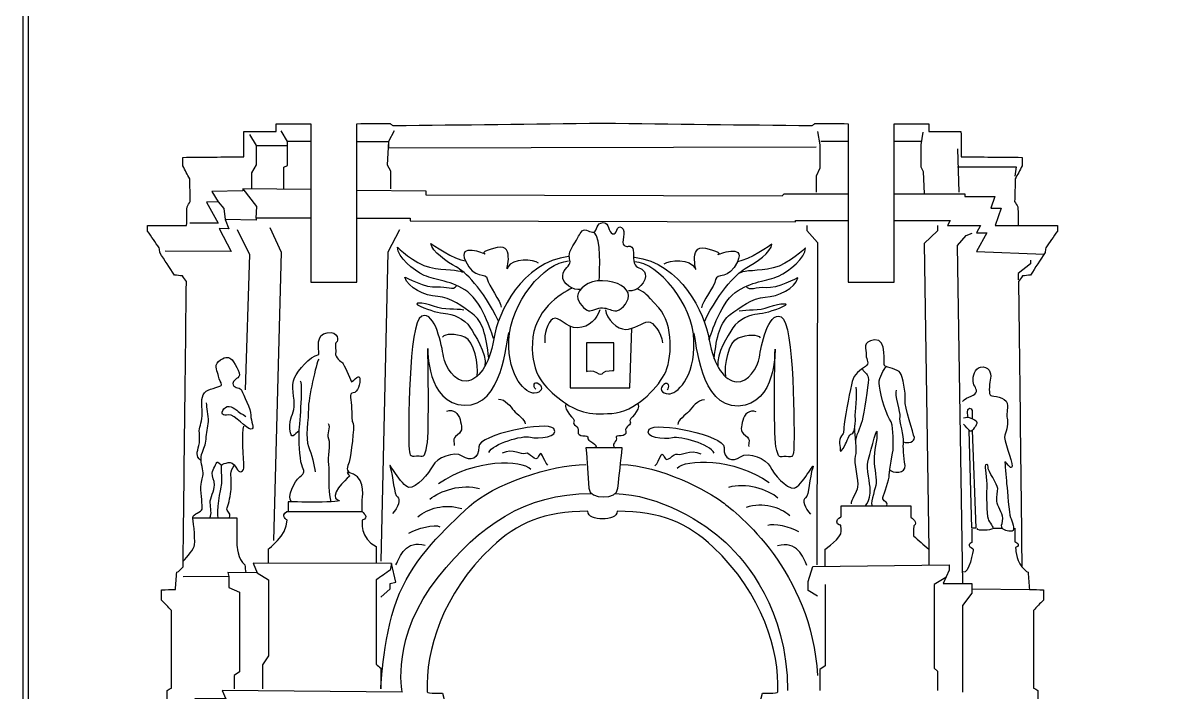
# Model space of a CAD drawing. Extents: x 0 to 250, y 0 to 160.
# Drawn here: x 0 to 72.5, y 53.2 to 95.4 of the extents above; entities that cross this region are included whole.
import ezdxf

# ---------------------------------------------------------------- set-up
doc = ezdxf.new("R2010")
doc.units = 0
doc.header["$MEASUREMENT"] = 0
doc.layers.add('DEFAULT', color=18, linetype='CONTINUOUS')

msp = doc.modelspace()

# ---------------------------------------------------------------- linework, layer by layer
at = {"layer": 'DEFAULT', "color": 242}
for points in [[(250, 160), (0, 160), (0, 0), (250, 0)], [(249.645, 0.355), (0.355, 0.355), (0.355, 159.645), (249.645, 159.645)]]:
    msp.add_lwpolyline(points, close=True, dxfattribs=at)
at = {"layer": 'DEFAULT', "color": 250}
for points in [[(14.439, 84.983), (14.439, 85.986), (14.736, 86.497), (14.736, 87.718), (14.325, 88.415)], [(16.46, 84.957), (16.46, 86.356), (16.7, 86.455), (16.7, 87.973), (16.29, 88.651)], [(23.419, 88.651), (23.061, 87.972), (22.975, 86.498), (23.197, 86.127), (23.197, 84.983)], [(50.146, 88.604), (50.297, 87.768), (50.297, 86.296), (50.051, 85.792), (50.051, 84.77)], [(56.789, 88.566), (56.661, 87.768), (56.661, 86.371), (56.817, 86.082), (56.874, 84.676)], [(14.736, 87.718), (16.7, 87.718)], [(18.165, 87.973), (16.701, 87.973)], [(21.064, 87.973), (23.061, 87.973), (23.061, 87.564), (50.052, 87.631)], [(52.081, 87.973), (50.348, 87.973)], [(56.709, 87.973), (56.691, 87.973), (54.98, 87.973)], [(58.966, 87.516), (59.06, 84.77)], [(58.966, 86.371), (62.684, 86.371), (62.598, 85.792)], [(18.165, 84.939), (13.875, 84.982), (13.875, 84.869), (11.924, 84.812), (12.319, 84.163), (11.582, 84.135), (12.319, 82.816), (10.527, 82.823)], [(13.875, 84.983), (14.735, 83.866), (14.706, 83.13)], [(21.064, 84.911), (25.418, 84.869), (25.418, 84.615), (47.904, 84.544), (48.038, 84.675), (52.081, 84.675)], [(12.318, 84.162), (12.686, 83.739), (12.757, 83.046)], [(54.98, 84.675), (59.433, 84.675), (59.433, 84.506), (61.341, 84.506), (61.087, 83.772), (61.736, 83.772), (61.355, 82.678), (62.812, 82.678)], [(18.165, 83.13), (14.707, 83.13), (14.707, 83.003), (12.757, 83.045), (12.993, 82.463), (12.376, 82.484), (13.148, 81.027), (8.964, 81.062)], [(21.064, 83.13), (24.437, 83.13), (24.437, 82.957), (48.75, 82.904), (48.75, 82.978), (52.081, 82.978)], [(49.466, 82.677), (49.466, 82.357), (50.146, 81.594), (50.089, 61.267)], [(54.98, 82.978), (58.512, 82.978), (58.346, 82.678), (60.434, 82.678), (60.18, 82.216), (60.826, 82.216), (60.18, 81.027), (64.445, 80.872)], [(57.722, 82.677), (57.722, 82.33), (56.874, 81.538), (57.156, 62.256)], [(13.524, 82.428), (14.305, 80.837), (14.023, 72.312)], [(15.579, 82.551), (16.29, 81.001), (15.806, 62.812)], [(23.768, 82.409), (23.033, 81.001), (22.58, 61.493)], [(59.305, 60.102), (58.966, 81.419), (59.513, 82.041), (59.908, 82.195)], [(63.574, 80.491), (63.574, 80.265), (62.812, 79.643), (62.812, 79.248)], [(34.535, 76.317), (34.535, 72.444), (38.307, 72.444), (38.421, 76.193)], [(59.906, 69.754), (60.125, 63.586), (59.87, 63.586), (59.704, 69.754)], [(61.217, 63.585), (61.791, 63.585)], [(22.58, 59.231), (23.174, 59.754), (23.174, 60.102), (23.541, 60.178), (23.259, 61.352), (14.524, 61.381), (14.781, 60.773), (12.926, 60.788), (12.982, 60.534), (10.1, 60.521)], [(50.146, 59.287), (49.542, 59.646), (49.542, 60.211), (49.843, 61.173), (58.457, 61.267), (58.457, 60.941), (58.061, 60.103), (59.87, 60.103), (59.87, 59.759), (63.517, 59.713)], [(12.982, 60.534), (12.982, 59.834), (13.656, 59.555), (13.656, 54.519), (13.32, 54.284), (13.32, 53.442)], [(14.781, 60.773), (15.503, 60.316), (15.503, 55.537), (15.107, 54.971), (15.107, 53.442)], [(58.232, 60.467), (57.495, 60.031), (57.495, 54.745), (57.722, 54.556), (57.722, 53.351)], [(50.626, 60.031), (50.626, 54.895), (50.296, 54.67), (50.296, 53.351)], [(59.87, 59.759), (59.87, 59.483), (59.286, 58.703), (59.301, 53.249)], [(23.93, 53.249), (12.566, 53.351), (12.799, 52.823), (10.847, 52.823), (10.847, 52.616)]]:
    msp.add_lwpolyline(points, dxfattribs=at)
at = {"layer": 'DEFAULT', "color": 242}
msp.add_open_spline([(65.41, 11.47), (65.344, 13.248), (65.277, 15.026), (65.21, 16.804), (65.158, 16.824), (65.106, 16.844), (65.054, 16.864), (65.034, 17.014), (65.014, 17.165), (64.994, 17.315), (64.932, 17.333), (64.87, 17.351), (64.807, 17.368), (64.79, 17.728), (64.659, 17.947), (64.659, 17.947), (64.659, 18.023), (64.659, 18.1), (64.659, 18.176), (64.659, 18.176), (64.695, 18.642), (64.282, 18.687), (64.111, 26.523), (63.941, 34.358), (63.77, 42.193), (63.77, 42.193), (64.084, 42.398), (63.77, 42.55), (63.77, 42.55), (63.629, 43.149), (64.038, 43.421), (64.338, 43.551), (64.701, 43.897), (64.733, 44.5), (64.733, 44.679), (64.733, 44.858), (64.733, 45.036), (64.444, 45.039), (64.155, 45.041), (63.865, 45.043), (63.891, 45.494), (63.917, 45.944), (63.943, 46.395), (64.112, 46.62), (63.77, 46.751), (63.77, 46.751), (63.77, 47.373), (63.77, 47.995), (63.77, 48.617), (64.506, 49.289), (65.242, 49.962), (65.978, 50.635), (66.204, 51.075), (66.43, 51.515), (66.656, 51.954), (65.787, 51.954), (64.918, 51.954), (64.049, 51.954), (64.049, 52.419), (64.049, 52.883), (64.049, 53.347), (63.956, 53.398), (63.863, 53.449), (63.77, 53.499), (63.77, 55.133), (63.77, 56.766), (63.77, 58.4), (63.978, 58.614), (64.186, 58.828), (64.394, 59.042), (64.394, 59.262), (64.394, 59.481), (64.394, 59.701), (64.102, 59.705), (63.809, 59.708), (63.516, 59.712), (63.489, 60.074), (63.462, 60.436), (63.435, 60.798), (63.28, 60.837), (63.139, 61.038), (63.037, 61.151), (62.967, 67.145), (62.898, 73.138), (62.828, 79.132), (62.91, 79.252), (62.991, 79.372), (63.072, 79.492), (63.242, 79.51), (63.413, 79.527), (63.583, 79.545), (63.89, 80.018), (64.197, 80.491), (64.504, 80.963), (64.517, 81.062), (64.53, 81.161), (64.543, 81.26), (64.788, 81.612), (65.034, 81.965), (65.28, 82.318), (65.28, 82.437), (65.28, 82.555), (65.28, 82.674), (64.458, 82.674), (63.636, 82.674), (62.814, 82.674), (62.806, 83.069), (62.798, 83.464), (62.789, 83.86), (62.72, 83.968), (62.651, 84.076), (62.581, 84.184), (62.594, 84.662), (62.607, 85.139), (62.62, 85.616), (62.765, 85.887), (62.909, 86.157), (63.054, 86.428), (63.054, 86.609), (63.054, 86.79), (63.054, 86.971), (61.773, 86.984), (60.493, 86.997), (59.213, 87.009), (59.207, 87.541), (59.201, 88.073), (59.195, 88.604), (58.515, 88.607), (57.835, 88.609), (57.156, 88.611), (57.156, 88.77), (57.156, 88.929), (57.156, 89.088), (56.43, 89.089), (55.705, 89.09), (54.979, 89.091), (54.979, 85.761), (54.979, 82.431), (54.979, 79.1), (54.012, 79.1), (53.046, 79.1), (52.079, 79.1), (52.079, 82.432), (52.079, 85.763), (52.079, 89.095), (51.378, 89.096), (50.677, 89.097), (49.976, 89.098), (49.916, 89.056), (49.856, 89.014), (49.797, 88.971), (45.388, 89.025), (40.979, 89.079), (36.571, 89.134), (32.162, 89.079), (27.754, 89.025), (23.346, 88.971), (23.286, 89.014), (23.225, 89.056), (23.165, 89.098), (22.464, 89.097), (21.764, 89.096), (21.063, 89.095), (21.063, 85.763), (21.063, 82.432), (21.063, 79.1), (20.096, 79.1), (19.13, 79.1), (18.163, 79.1), (18.163, 82.431), (18.163, 85.761), (18.163, 89.091), (17.437, 89.09), (16.712, 89.089), (15.986, 89.088), (15.986, 88.929), (15.986, 88.77), (15.986, 88.611), (15.307, 88.609), (14.627, 88.607), (13.947, 88.604), (13.941, 88.073), (13.935, 87.541), (13.93, 87.009), (12.649, 86.997), (11.369, 86.984), (10.088, 86.971), (10.088, 86.79), (10.088, 86.609), (10.088, 86.428), (10.233, 86.157), (10.377, 85.887), (10.522, 85.616), (10.535, 85.139), (10.548, 84.662), (10.561, 84.184), (10.492, 84.076), (10.422, 83.968), (10.353, 83.86), (10.344, 83.464), (10.336, 83.069), (10.328, 82.674), (9.506, 82.674), (8.684, 82.674), (7.862, 82.674), (7.862, 82.555), (7.862, 82.437), (7.862, 82.318), (8.108, 81.965), (8.353, 81.612), (8.599, 81.26), (8.612, 81.161), (8.625, 81.062), (8.638, 80.963), (8.945, 80.491), (9.252, 80.018), (9.559, 79.545), (9.729, 79.527), (9.9, 79.51), (10.07, 79.492), (10.151, 79.372), (10.232, 79.252), (10.314, 79.132), (10.244, 73.138), (10.175, 67.145), (10.105, 61.151), (10.003, 61.038), (9.862, 60.837), (9.707, 60.798), (9.68, 60.436), (9.653, 60.074), (9.626, 59.712), (9.333, 59.708), (9.04, 59.705), (8.747, 59.701), (8.747, 59.481), (8.747, 59.262), (8.747, 59.042), (8.955, 58.828), (9.164, 58.614), (9.372, 58.4), (9.372, 56.766), (9.372, 55.133), (9.372, 53.499), (9.279, 53.449), (9.186, 53.398), (9.093, 53.347), (9.093, 52.883), (9.093, 52.419), (9.093, 51.954), (8.224, 51.954), (7.355, 51.954), (6.486, 51.954), (6.712, 51.515), (6.938, 51.075), (7.164, 50.635), (7.9, 49.962), (8.636, 49.289), (9.372, 48.617), (9.372, 47.995), (9.372, 47.373), (9.372, 46.751), (9.372, 46.751), (9.03, 46.62), (9.199, 46.395), (9.225, 45.944), (9.251, 45.494), (9.276, 45.043), (8.987, 45.041), (8.698, 45.039), (8.409, 45.036), (8.409, 44.858), (8.409, 44.679), (8.409, 44.5), (8.441, 43.897), (8.804, 43.551), (9.104, 43.421), (9.513, 43.149), (9.372, 42.55), (9.372, 42.55), (9.058, 42.398), (9.372, 42.193), (9.372, 42.193), (9.201, 34.358), (9.031, 26.523), (8.86, 18.687), (8.447, 18.642), (8.483, 18.176), (8.483, 18.176), (8.483, 18.1), (8.483, 18.023), (8.483, 17.947), (8.483, 17.947), (8.353, 17.728), (8.335, 17.368), (8.272, 17.351), (8.21, 17.333), (8.148, 17.315), (8.128, 17.165), (8.108, 17.014), (8.088, 16.864), (8.036, 16.844), (7.984, 16.824), (7.932, 16.804), (7.865, 15.026), (7.798, 13.248), (7.731, 11.47), (14.397, 11.47), (21.062, 11.47), (27.727, 11.47), (27.727, 13.467), (27.727, 15.465), (27.727, 17.463), (27.633, 17.608), (27.539, 17.753), (27.445, 17.898), (27.313, 25.297), (27.181, 32.697), (27.05, 40.097), (27.125, 40.199), (27.2, 40.3), (27.275, 40.401), (27.287, 40.539), (27.299, 40.676), (27.31, 40.814), (27.349, 40.947), (27.388, 41.08), (27.427, 41.213), (27.427, 41.213), (27.593, 41.195), (27.522, 41.438), (27.445, 41.685), (27.198, 41.833), (27.198, 41.833), (27.198, 42.147), (27.198, 42.461), (27.198, 42.775), (27.306, 42.85), (27.414, 42.926), (27.522, 43.001), (27.375, 43.216), (27.229, 43.431), (27.082, 43.646), (27.119, 44.52), (27.157, 45.394), (27.194, 46.268), (27.377, 46.419), (27.561, 46.571), (27.744, 46.723), (27.561, 47.219), (27.377, 47.715), (27.194, 48.211), (26.915, 48.404), (26.637, 48.597), (26.358, 48.79), (26.367, 49.224), (26.377, 49.658), (26.386, 50.092), (26.632, 50.266), (26.878, 50.439), (27.124, 50.613), (26.905, 51.471), (26.686, 52.328), (26.467, 53.186), (26.467, 53.186), (25.515, 53.143), (25.508, 53.267), (25.406, 55.831), (26.443, 59.437), (29.586, 62.393), (31.191, 63.903), (32.849, 64.647), (35.65, 64.647), (35.65, 64.312), (36.098, 64.167), (36.575, 64.171), (37.044, 64.167), (37.492, 64.312), (37.492, 64.647), (40.293, 64.647), (41.951, 63.903), (43.556, 62.393), (46.699, 59.437), (47.736, 55.831), (47.634, 53.267), (47.627, 53.143), (46.675, 53.186), (46.675, 53.186), (46.456, 52.328), (46.237, 51.471), (46.018, 50.613), (46.264, 50.439), (46.51, 50.266), (46.756, 50.092), (46.765, 49.658), (46.774, 49.224), (46.784, 48.79), (46.505, 48.597), (46.226, 48.404), (45.948, 48.211), (45.764, 47.715), (45.581, 47.219), (45.398, 46.723), (45.581, 46.571), (45.764, 46.419), (45.948, 46.268), (45.985, 45.394), (46.023, 44.52), (46.061, 43.646), (45.914, 43.431), (45.767, 43.216), (45.62, 43.001), (45.728, 42.926), (45.836, 42.85), (45.944, 42.775), (45.944, 42.461), (45.944, 42.147), (45.944, 41.833), (45.944, 41.833), (45.697, 41.685), (45.62, 41.438), (45.549, 41.195), (45.715, 41.213), (45.715, 41.213), (45.754, 41.08), (45.792, 40.947), (45.831, 40.814), (45.843, 40.676), (45.855, 40.539), (45.867, 40.401), (45.942, 40.3), (46.017, 40.199), (46.092, 40.097), (45.961, 32.697), (45.829, 25.297), (45.697, 17.898), (45.603, 17.753), (45.509, 17.608), (45.415, 17.463), (45.415, 15.465), (45.415, 13.467), (45.415, 11.47), (52.08, 11.47), (58.745, 11.47), (65.41, 11.47)], degree=3, knots=[0, 0, 0, 0, 15.130703, 15.130703, 15.130703, 15.603335, 15.603335, 15.603335, 16.894574, 16.894574, 16.894574, 17.445665, 17.445665, 17.445665, 18.445665, 18.445665, 18.445665, 19.096665, 19.096665, 19.096665, 20.096665, 20.096665, 20.096665, 86.742419, 86.742419, 86.742419, 87.742419, 87.742419, 87.742419, 88.742419, 88.742419, 88.742419, 89.742419, 89.742419, 89.742419, 91.262419, 91.262419, 91.262419, 93.722492, 93.722492, 93.722492, 97.559804, 97.559804, 97.559804, 98.559804, 98.559804, 98.559804, 103.848804, 103.848804, 103.848804, 112.328481, 112.328481, 112.328481, 116.532527, 116.532527, 116.532527, 123.921527, 123.921527, 123.921527, 127.870527, 127.870527, 127.870527, 128.770449, 128.770449, 128.770449, 142.660449, 142.660449, 142.660449, 145.198512, 145.198512, 145.198512, 147.068512, 147.068512, 147.068512, 149.558693, 149.558693, 149.558693, 152.647268, 152.647268, 152.647268, 153.647268, 153.647268, 153.647268, 204.619683, 204.619683, 204.619683, 205.851414, 205.851414, 205.851414, 207.309152, 207.309152, 207.309152, 212.10266, 212.10266, 212.10266, 212.949703, 212.949703, 212.949703, 216.605944, 216.605944, 216.605944, 217.614944, 217.614944, 217.614944, 224.603944, 224.603944, 224.603944, 227.965694, 227.965694, 227.965694, 229.058626, 229.058626, 229.058626, 233.120116, 233.120116, 233.120116, 235.728353, 235.728353, 235.728353, 237.268353, 237.268353, 237.268353, 248.157898, 248.157898, 248.157898, 252.679186, 252.679186, 252.679186, 258.458217, 258.458217, 258.458217, 259.809217, 259.809217, 259.809217, 265.979225, 265.979225, 265.979225, 294.300225, 294.300225, 294.300225, 302.521225, 302.521225, 302.521225, 330.852225, 330.852225, 330.852225, 336.812232, 336.812232, 336.812232, 337.435915, 337.435915, 337.435915, 374.928737, 374.928737, 374.928737, 412.420559, 412.420559, 412.420559, 413.045061, 413.045061, 413.045061, 419.005068, 419.005068, 419.005068, 447.336068, 447.336068, 447.336068, 455.556068, 455.556068, 455.556068, 483.877068, 483.877068, 483.877068, 490.047076, 490.047076, 490.047076, 491.398076, 491.398076, 491.398076, 497.178107, 497.178107, 497.178107, 501.699383, 501.699383, 501.699383, 512.588929, 512.588929, 512.588929, 514.128929, 514.128929, 514.128929, 516.736695, 516.736695, 516.736695, 520.798212, 520.798212, 520.798212, 521.891143, 521.891143, 521.891143, 525.252893, 525.252893, 525.252893, 532.242893, 532.242893, 532.242893, 533.251893, 533.251893, 533.251893, 536.908135, 536.908135, 536.908135, 537.755306, 537.755306, 537.755306, 542.548814, 542.548814, 542.548814, 544.005558, 544.005558, 544.005558, 545.237849, 545.237849, 545.237849, 596.210263, 596.210263, 596.210263, 597.210263, 597.210263, 597.210263, 600.298914, 600.298914, 600.298914, 602.789095, 602.789095, 602.789095, 604.659095, 604.659095, 604.659095, 607.197854, 607.197854, 607.197854, 621.087854, 621.087854, 621.087854, 621.987777, 621.987777, 621.987777, 625.936777, 625.936777, 625.936777, 633.325777, 633.325777, 633.325777, 637.529822, 637.529822, 637.529822, 646.009499, 646.009499, 646.009499, 651.298499, 651.298499, 651.298499, 652.298499, 652.298499, 652.298499, 656.135811, 656.135811, 656.135811, 658.595885, 658.595885, 658.595885, 660.115885, 660.115885, 660.115885, 661.115885, 661.115885, 661.115885, 662.115885, 662.115885, 662.115885, 663.115885, 663.115885, 663.115885, 729.76166, 729.76166, 729.76166, 730.76166, 730.76166, 730.76166, 731.41266, 731.41266, 731.41266, 732.41266, 732.41266, 732.41266, 732.962789, 732.962789, 732.962789, 734.254029, 734.254029, 734.254029, 734.726661, 734.726661, 734.726661, 749.857401, 749.857401, 749.857401, 806.538401, 806.538401, 806.538401, 823.528401, 823.528401, 823.528401, 824.997061, 824.997061, 824.997061, 887.936009, 887.936009, 887.936009, 889.008223, 889.008223, 889.008223, 890.182489, 890.182489, 890.182489, 891.359689, 891.359689, 891.359689, 892.359689, 892.359689, 892.359689, 893.359689, 893.359689, 893.359689, 896.029689, 896.029689, 896.029689, 897.150403, 897.150403, 897.150403, 899.366571, 899.366571, 899.366571, 906.803415, 906.803415, 906.803415, 908.827693, 908.827693, 908.827693, 913.326804, 913.326804, 913.326804, 916.208904, 916.208904, 916.208904, 919.899771, 919.899771, 919.899771, 922.460967, 922.460967, 922.460967, 929.985726, 929.985726, 929.985726, 930.985726, 930.985726, 930.985726, 931.985726, 931.985726, 931.985726, 932.985726, 932.985726, 932.985726, 934.006726, 934.006726, 934.006726, 935.006726, 935.006726, 935.006726, 936.006726, 936.006726, 936.006726, 937.006726, 937.006726, 937.006726, 938.006726, 938.006726, 938.006726, 945.531485, 945.531485, 945.531485, 948.091864, 948.091864, 948.091864, 951.782731, 951.782731, 951.782731, 954.664831, 954.664831, 954.664831, 959.163596, 959.163596, 959.163596, 961.187103, 961.187103, 961.187103, 968.62399, 968.62399, 968.62399, 970.840158, 970.840158, 970.840158, 971.960872, 971.960872, 971.960872, 974.630872, 974.630872, 974.630872, 975.630872, 975.630872, 975.630872, 976.630872, 976.630872, 976.630872, 977.808072, 977.808072, 977.808072, 978.982424, 978.982424, 978.982424, 980.054637, 980.054637, 980.054637, 1042.993603, 1042.993603, 1042.993603, 1044.461718, 1044.461718, 1044.461718, 1061.451718, 1061.451718, 1061.451718, 1118.131718, 1118.131718, 1118.131718, 1118.131718], dxfattribs=at)
at = {"layer": 'DEFAULT', "color": 250}
for points, knots in [([(35.185, 78.636), (34.794, 78.541), (33.988, 79.021), (34.059, 79.502), (34.129, 79.983), (34.525, 80.121), (34.525, 80.391), (34.525, 80.661), (34.327, 80.798), (34.709, 81.38), (35.09, 81.961), (35.076, 82.117), (35.288, 82.33), (35.501, 82.54), (35.811, 82.173), (36.038, 82.258), (36.264, 82.343), (36.165, 82.852), (36.611, 82.852), (37.056, 82.852), (36.9, 82.256), (37.211, 82.144), (37.521, 82.033), (37.423, 82.753), (37.777, 82.54), (38.129, 82.33), (37.676, 81.552), (37.946, 81.41), (38.215, 81.268), (38.243, 81.463), (38.427, 81.31), (38.61, 81.156), (38.456, 80.449), (38.625, 80.194), (38.794, 79.94), (39.147, 80.024), (39.274, 79.615), (39.402, 79.205), (38.766, 78.427), (38.215, 78.555)], [0, 0, 0, 0, 1, 1, 1, 2, 2, 2, 3, 3, 3, 4, 4, 4, 5, 5, 5, 6, 6, 6, 7, 7, 7, 8, 8, 8, 9, 9, 9, 10, 10, 10, 11, 11, 11, 12, 12, 12, 13, 13, 13, 13]), ([(29.705, 75.515), (29.705, 75.515), (29.055, 77.749), (28.065, 78.484), (27.076, 79.219), (26.03, 79.189), (25.322, 79.529), (24.615, 79.869), (23.655, 80.656), (23.626, 81.31), (23.626, 81.31), (24.672, 80.265), (25.662, 80.039), (26.652, 79.813), (27.479, 79.906), (27.734, 79.736)], [0, 0, 0, 0, 1, 1, 1, 2, 2, 2, 3, 3, 3, 4, 4, 4, 5, 5, 5, 5]), ([(30.009, 76.636), (29.027, 78.71), (27.866, 79.785), (27.329, 80.068), (26.793, 80.35), (25.775, 81.056), (25.747, 81.538), (25.747, 81.538), (27.245, 80.491), (27.924, 80.436)], [0, 0, 0, 0, 1, 1, 1, 2, 2, 2, 3, 3, 3, 3]), ([(32.544, 80.294), (32.249, 80.576), (30.854, 80.604), (30.605, 80.039), (30.355, 79.474), (31.147, 81.566), (29.931, 81.283), (28.716, 81), (29.168, 80.871), (29.168, 80.871), (29.168, 80.871), (27.387, 81.622), (27.924, 80.435), (28.462, 79.247), (29.243, 79.728), (29.304, 79.303), (29.365, 78.88), (30.152, 77.9), (30.183, 77.523)], [0, 0, 0, 0, 1, 1, 1, 2, 2, 2, 3, 3, 3, 4, 4, 4, 5, 5, 5, 6, 6, 6, 6]), ([(40.467, 80.25), (40.761, 80.533), (42.154, 80.561), (42.404, 79.995), (42.655, 79.43), (41.864, 81.522), (43.079, 81.24), (44.295, 80.957), (43.842, 80.827), (43.842, 80.827), (43.842, 80.827), (45.624, 81.579), (45.087, 80.39), (44.55, 79.204), (43.769, 79.684), (43.707, 79.26), (43.644, 78.837), (42.858, 77.857), (42.827, 77.479)], [0, 0, 0, 0, 1, 1, 1, 2, 2, 2, 3, 3, 3, 4, 4, 4, 5, 5, 5, 6, 6, 6, 6]), ([(43.002, 76.593), (43.984, 78.667), (45.143, 79.741), (45.68, 80.023), (46.217, 80.306), (47.235, 81.013), (47.263, 81.494), (47.263, 81.494), (45.765, 80.448), (45.087, 80.391)], [0, 0, 0, 0, 1, 1, 1, 2, 2, 2, 3, 3, 3, 3]), ([(43.306, 75.472), (43.306, 75.472), (43.956, 77.705), (44.945, 78.441), (45.935, 79.175), (46.981, 79.145), (47.688, 79.486), (48.394, 79.826), (49.356, 80.614), (49.384, 81.266), (49.384, 81.266), (48.338, 80.222), (47.347, 79.995), (46.359, 79.77), (45.531, 79.863), (45.277, 79.693)], [0, 0, 0, 0, 1, 1, 1, 2, 2, 2, 3, 3, 3, 4, 4, 4, 5, 5, 5, 5]), ([(34.426, 80.717), (31.486, 80.35), (29.988, 77.211), (29.705, 75.515), (29.423, 73.819), (28.716, 72.915), (27.98, 72.858), (27.245, 72.801), (26.651, 73.763), (26.539, 74.413), (26.425, 75.063), (26.03, 77.296), (25.164, 76.957), (24.299, 76.618), (24.333, 69.465), (24.361, 68.796), (24.389, 68.127), (24.389, 68.108), (24.842, 68.138), (25.294, 68.165), (25.322, 67.938), (25.493, 68.788), (25.662, 69.636), (25.548, 74.922), (25.548, 74.922), (25.548, 74.922), (25.464, 71.416), (27.866, 71.331), (30.271, 71.246), (30.504, 75.402), (30.664, 75.934)], [0, 0, 0, 0, 1, 1, 1, 2, 2, 2, 3, 3, 3, 4, 4, 4, 5, 5, 5, 6, 6, 6, 7, 7, 7, 8, 8, 8, 9, 9, 9, 10, 10, 10, 10]), ([(32.362, 72.354), (32.164, 72.49), (32.249, 72.915), (32.56, 72.689), (32.871, 72.462), (32.737, 72.123), (32.267, 72.094), (31.797, 72.067), (30.582, 73.056), (30.666, 75.431), (30.751, 77.805), (32.899, 80.35), (34.426, 80.435)], [0, 0, 0, 0, 1, 1, 1, 2, 2, 2, 3, 3, 3, 4, 4, 4, 4]), ([(38.584, 80.674), (41.525, 80.307), (43.023, 77.168), (43.306, 75.472), (43.588, 73.775), (44.295, 72.871), (45.03, 72.815), (45.765, 72.758), (46.359, 73.72), (46.472, 74.369), (46.585, 75.02), (46.981, 77.254), (47.846, 76.915), (48.712, 76.575), (48.677, 69.422), (48.648, 68.752), (48.621, 68.084), (48.621, 68.065), (48.169, 68.093), (47.716, 68.122), (47.688, 67.895), (47.518, 68.744), (47.348, 69.592), (47.462, 74.878), (47.462, 74.878), (47.462, 74.878), (47.547, 71.373), (45.143, 71.288), (42.741, 71.203), (42.506, 75.358), (42.345, 75.89)], [0, 0, 0, 0, 1, 1, 1, 2, 2, 2, 3, 3, 3, 4, 4, 4, 5, 5, 5, 6, 6, 6, 7, 7, 7, 8, 8, 8, 9, 9, 9, 10, 10, 10, 10]), ([(40.648, 72.31), (40.846, 72.447), (40.761, 72.871), (40.45, 72.645), (40.139, 72.419), (40.274, 72.08), (40.744, 72.052), (41.214, 72.023), (42.43, 73.013), (42.345, 75.387), (42.26, 77.762), (40.112, 80.307), (38.584, 80.39)], [0, 0, 0, 0, 1, 1, 1, 2, 2, 2, 3, 3, 3, 4, 4, 4, 4]), ([(29.389, 74.311), (29.252, 75.743), (28.969, 76.675), (28.376, 77.098), (27.782, 77.523), (26.991, 78.173), (26.171, 78.201), (25.351, 78.23), (24.276, 78.736), (24.107, 79.416), (24.107, 79.416), (25.464, 78.71), (26.115, 78.796), (26.765, 78.88), (27.132, 78.513), (27.385, 78.88)], [0, 0, 0, 0, 1, 1, 1, 2, 2, 2, 3, 3, 3, 4, 4, 4, 5, 5, 5, 5]), ([(36.575, 77.479), (36.264, 77.494), (35.882, 77.24), (35.684, 77.296), (35.487, 77.353), (34.992, 77.792), (35.005, 78.215), (35.02, 78.639), (35.627, 79.219), (36.575, 79.191), (37.522, 79.162), (38.228, 78.73), (38.214, 78.24), (38.2, 77.749), (37.663, 77.236), (37.353, 77.288), (37.041, 77.339), (36.901, 77.464), (36.575, 77.479)], [0, 0, 0, 0, 1, 1, 1, 2, 2, 2, 3, 3, 3, 4, 4, 4, 5, 5, 5, 6, 6, 6, 6]), ([(43.622, 74.267), (43.758, 75.698), (44.041, 76.631), (44.634, 77.056), (45.228, 77.479), (46.02, 78.13), (46.839, 78.158), (47.66, 78.186), (48.734, 78.694), (48.904, 79.373), (48.904, 79.373), (47.547, 78.667), (46.895, 78.751), (46.246, 78.837), (45.879, 78.469), (45.624, 78.837)], [0, 0, 0, 0, 1, 1, 1, 2, 2, 2, 3, 3, 3, 4, 4, 4, 5, 5, 5, 5]), ([(34.663, 78.73), (33.899, 78.361), (32.221, 77.306), (32.146, 75.271), (32.07, 73.234), (32.937, 72.451), (33.936, 71.683), (34.935, 70.917), (35.67, 70.709), (37.16, 70.823), (38.648, 70.935), (39.947, 72.33), (40.467, 73.255), (40.985, 74.177), (41.079, 76.446), (40.118, 77.479), (39.157, 78.512), (39.452, 78.318), (38.757, 78.679)], [0, 0, 0, 0, 1, 1, 1, 2, 2, 2, 3, 3, 3, 4, 4, 4, 5, 5, 5, 6, 6, 6, 6]), ([(27.823, 77.325), (27.273, 77.466), (26.623, 77.296), (25.916, 77.579), (25.209, 77.862), (24.475, 77.834), (25.068, 77.579), (25.662, 77.325), (26.312, 77.127), (26.665, 77.127), (27.018, 77.127), (27.895, 76.787), (28.207, 76.264), (28.518, 75.743), (29.274, 74.68), (29.151, 73.797)], [0, 0, 0, 0, 1, 1, 1, 2, 2, 2, 3, 3, 3, 4, 4, 4, 5, 5, 5, 5]), ([(45.187, 77.282), (45.737, 77.423), (46.388, 77.254), (47.094, 77.536), (47.801, 77.818), (48.537, 77.79), (47.942, 77.536), (47.347, 77.282), (46.698, 77.083), (46.345, 77.083), (45.991, 77.083), (45.115, 76.744), (44.804, 76.221), (44.493, 75.698), (43.735, 74.636), (43.86, 73.754)], [0, 0, 0, 0, 1, 1, 1, 2, 2, 2, 3, 3, 3, 4, 4, 4, 5, 5, 5, 5]), ([(36.399, 77.363), (36.254, 76.797), (35.735, 76.248), (35.005, 76.221), (34.275, 76.194), (33.804, 77.012), (33.446, 76.792), (33.088, 76.571), (32.88, 75.817), (32.937, 75.271)], [0, 0, 0, 0, 1, 1, 1, 2, 2, 2, 3, 3, 3, 3]), ([(36.763, 77.363), (36.82, 76.759), (37.517, 76.119), (38.026, 76.119), (38.535, 76.119), (39.113, 76.577), (39.446, 76.593), (39.779, 76.608), (40.288, 75.93), (40.362, 75.271)], [0, 0, 0, 0, 1, 1, 1, 2, 2, 2, 3, 3, 3, 3]), ([(17.434, 69.731), (17.143, 69.522), (16.891, 69.069), (16.847, 69.824), (16.803, 70.577), (17.082, 70.747), (17.122, 71.238), (17.162, 71.727), (16.888, 72.594), (17.139, 73.065), (17.388, 73.535), (18.048, 74.422), (18.67, 74.535), (18.67, 74.949), (18.462, 75.797), (19.197, 75.911), (19.933, 76.025), (19.933, 75.364), (19.782, 75.308), (19.631, 75.251), (19.782, 74.856), (19.725, 74.61), (19.668, 74.365), (20.102, 74.083), (20.159, 74.007), (20.216, 73.932), (20.667, 73.065), (20.705, 72.858), (20.742, 72.65), (21.195, 73.396), (21.251, 73.051), (21.309, 72.707), (21.119, 72.122), (20.837, 72.122), (20.555, 72.122), (20.724, 71.677), (20.742, 71.109), (20.762, 70.539), (20.742, 70.352), (20.837, 70.181), (20.931, 70.011), (20.686, 68.141), (20.612, 67.861), (20.536, 67.58), (20.328, 67.239), (20.591, 67.117)], [0, 0, 0, 0, 1, 1, 1, 2, 2, 2, 3, 3, 3, 4, 4, 4, 5, 5, 5, 6, 6, 6, 7, 7, 7, 8, 8, 8, 9, 9, 9, 10, 10, 10, 11, 11, 11, 12, 12, 12, 13, 13, 13, 14, 14, 14, 15, 15, 15, 15]), ([(28.66, 73.168), (28.772, 73.903), (28.483, 75.402), (27.877, 75.629), (27.273, 75.855), (26.629, 75.863), (26.482, 75.629)], [0, 0, 0, 0, 1, 1, 1, 2, 2, 2, 2]), ([(44.35, 73.123), (44.238, 73.86), (44.528, 75.359), (45.132, 75.585), (45.737, 75.811), (46.382, 75.82), (46.528, 75.585)], [0, 0, 0, 0, 1, 1, 1, 2, 2, 2, 2]), ([(55.573, 69.032), (55.818, 68.9), (56.308, 69.032), (56.252, 69.295), (56.195, 69.56), (55.62, 71.238), (55.673, 71.671), (55.724, 72.104), (55.517, 73.159), (55.366, 73.386), (55.215, 73.611), (54.537, 73.725), (54.386, 73.8), (54.235, 73.876), (54.593, 75.553), (53.744, 75.459), (52.897, 75.365), (53.237, 74.856), (53.217, 74.516), (53.198, 74.177), (53.472, 73.97), (53.166, 73.782), (52.859, 73.593), (52.426, 73.272), (52.331, 72.839), (52.237, 72.406), (51.898, 70.823), (51.823, 70.143), (51.747, 69.466), (51.861, 69.691), (51.653, 69.409), (51.445, 69.127), (51.578, 68.674), (51.578, 68.504), (51.578, 68.335), (51.71, 68.523), (51.861, 68.787), (52.011, 69.05), (52.124, 69.522), (52.313, 69.541), (52.501, 69.56), (52.558, 70.408), (52.52, 70.596), (52.482, 70.785), (52.689, 72.113), (52.576, 72.467)], [0, 0, 0, 0, 1, 1, 1, 2, 2, 2, 3, 3, 3, 4, 4, 4, 5, 5, 5, 6, 6, 6, 7, 7, 7, 8, 8, 8, 9, 9, 9, 10, 10, 10, 11, 11, 11, 12, 12, 12, 13, 13, 13, 14, 14, 14, 15, 15, 15, 15]), ([(35.557, 75.271), (36.135, 75.271), (36.713, 75.271), (37.291, 75.271), (37.291, 74.687), (37.291, 74.103), (37.291, 73.518), (37.291, 73.518), (36.726, 73.536), (36.632, 73.405), (36.537, 73.272), (36.424, 73.235), (36.198, 73.405), (35.972, 73.574), (35.557, 73.462), (35.557, 73.462), (35.557, 74.065), (35.557, 74.668), (35.557, 75.271)], [0, 0, 0, 0, 4.916, 4.916, 4.916, 9.885, 9.885, 9.885, 10.885, 10.885, 10.885, 11.885, 11.885, 11.885, 12.885, 12.885, 12.885, 18.014, 18.014, 18.014, 18.014]), ([(11.215, 67.861), (10.894, 68.127), (10.988, 68.372), (11.101, 68.805), (11.215, 69.239), (11.071, 69.673), (11.162, 69.956), (11.252, 70.238), (11.346, 70.766), (11.308, 71.086), (11.271, 71.406), (11.233, 72.009), (11.554, 72.217), (11.874, 72.424), (12.533, 72.481), (12.533, 72.631), (12.533, 72.782), (12.383, 72.915), (12.345, 73.178), (12.308, 73.442), (12.006, 73.8), (12.345, 74.101), (12.684, 74.403), (12.948, 74.404), (13.119, 74.271), (13.288, 74.139), (13.796, 73.329), (13.626, 73.14), (13.457, 72.953), (13.175, 72.858), (13.269, 72.613), (13.362, 72.367), (13.74, 72.5), (13.816, 72.254), (13.89, 72.009), (14.4, 71.086), (14.381, 70.709), (14.362, 70.332), (14.664, 69.842), (14.382, 69.824), (14.098, 69.805), (13.363, 70.785), (12.986, 70.728), (12.608, 70.671), (12.438, 70.791), (12.684, 71.109), (12.929, 71.425), (13.344, 71.162), (13.588, 70.935), (13.834, 70.709), (13.985, 70.747), (14.06, 70.633)], [0, 0, 0, 0, 1, 1, 1, 2, 2, 2, 3, 3, 3, 4, 4, 4, 5, 5, 5, 6, 6, 6, 7, 7, 7, 8, 8, 8, 9, 9, 9, 10, 10, 10, 11, 11, 11, 12, 12, 12, 13, 13, 13, 14, 14, 14, 15, 15, 15, 16, 16, 16, 17, 17, 17, 17]), ([(18.67, 74.239), (18.519, 74.045), (17.991, 71.677), (18.01, 71.109), (18.028, 70.539), (17.802, 69.183), (18.01, 68.73), (18.217, 68.277), (18.387, 67.501), (18.444, 67.126)], [0, 0, 0, 0, 1, 1, 1, 2, 2, 2, 3, 3, 3, 3]), ([(52.959, 73.645), (53.142, 73.31), (53.349, 73.329), (53.349, 72.953), (53.349, 72.576), (53.078, 70.823), (52.959, 70.352), (52.84, 69.88), (52.519, 69.409), (52.539, 68.956)], [0, 0, 0, 0, 1, 1, 1, 2, 2, 2, 3, 3, 3, 3]), ([(54.499, 64.998), (54.668, 65.281), (54.197, 65.262), (54.273, 65.526), (54.349, 65.789), (54.668, 66.638), (54.668, 66.94), (54.668, 67.241), (54.92, 68.409), (54.914, 68.636), (54.894, 69.258), (54.978, 70.031), (54.692, 70.465), (54.404, 70.898), (54.028, 72.368), (54.028, 72.726), (54.028, 73.084), (54.33, 73.605), (54.471, 73.769)], [0, 0, 0, 0, 1, 1, 1, 2, 2, 2, 3, 3, 3, 4, 4, 4, 5, 5, 5, 6, 6, 6, 6]), ([(59.286, 71.576), (59.569, 71.896), (60.154, 71.953), (60.172, 72.198), (60.191, 72.443), (59.927, 72.603), (59.955, 72.971), (59.984, 73.339), (60.111, 73.788), (60.591, 73.754), (61.072, 73.72), (61.114, 73.226), (61.044, 72.915), (60.973, 72.603), (60.941, 71.992), (61.071, 71.951), (61.199, 71.911), (62.033, 71.882), (62.104, 71.459), (62.175, 71.034), (62.033, 70.737), (62.104, 70.511), (62.175, 70.286), (62.089, 69.72), (61.962, 69.451), (61.835, 69.183), (62.443, 67.848), (62.415, 67.491), (62.386, 67.133), (61.935, 67.953), (61.962, 67.726), (61.991, 67.5), (62.061, 66.497), (62.089, 66.271), (62.119, 66.044), (62.231, 64.447), (62.316, 64.263), (62.4, 64.079), (62.658, 63.43), (62.416, 63.401), (62.175, 63.372), (61.821, 63.444), (61.764, 63.642), (61.708, 63.84), (61.849, 63.896), (61.835, 64.221), (61.821, 64.546), (61.468, 64.97), (61.453, 65.295), (61.439, 65.621), (61.51, 65.847), (61.51, 66.087), (61.51, 66.328), (60.872, 67.217), (60.903, 67.43), (60.931, 67.642), (60.704, 67.636), (60.719, 67.491), (60.733, 67.345), (60.861, 66.328), (60.817, 66.073), (60.775, 65.819), (60.83, 64.418), (60.903, 64.179), (60.973, 63.939), (61.298, 63.614), (61.199, 63.543), (61.101, 63.472), (60.21, 63.359), (60.223, 63.557)], [0, 0, 0, 0, 1, 1, 1, 2, 2, 2, 3, 3, 3, 4, 4, 4, 5, 5, 5, 6, 6, 6, 7, 7, 7, 8, 8, 8, 9, 9, 9, 10, 10, 10, 11, 11, 11, 12, 12, 12, 13, 13, 13, 14, 14, 14, 15, 15, 15, 16, 16, 16, 17, 17, 17, 18, 18, 18, 19, 19, 19, 20, 20, 20, 21, 21, 21, 22, 22, 22, 23, 23, 23, 23]), ([(16.936, 65.243), (16.653, 65.564), (17.106, 66.534), (17.464, 66.813), (17.821, 67.09), (17.747, 67.15), (17.595, 67.582), (17.445, 68.014), (17.426, 69.22), (17.426, 69.56), (17.426, 69.899), (17.708, 72.519), (17.52, 72.858)], [0, 0, 0, 0, 1, 1, 1, 2, 2, 2, 3, 3, 3, 4, 4, 4, 4]), ([(30.009, 71.728), (30.441, 71.728), (30.779, 71.236), (30.978, 71), (31.175, 70.766), (31.722, 70.427), (31.683, 70.163)], [0, 0, 0, 0, 1, 1, 1, 2, 2, 2, 2]), ([(54.692, 67.283), (54.857, 67.034), (55.743, 66.996), (55.668, 67.542), (55.592, 68.089), (55.517, 68.731), (55.573, 69.032), (55.63, 69.333), (55.29, 70.39), (55.347, 70.615), (55.404, 70.841), (54.989, 72.047), (55.121, 72.292)], [0, 0, 0, 0, 1, 1, 1, 2, 2, 2, 3, 3, 3, 4, 4, 4, 4]), ([(10.724, 64.239), (10.724, 64.508), (11.271, 64.584), (11.308, 64.791), (11.346, 64.998), (11.215, 65.696), (11.233, 66.185), (11.252, 66.676), (11.378, 66.751), (11.372, 67.071), (11.365, 67.392), (11.153, 67.826), (11.277, 68.24), (11.403, 68.655), (11.549, 68.825), (11.56, 69.201), (11.572, 69.579), (11.686, 69.937), (11.704, 70.314), (11.723, 70.691), (11.592, 71.218), (11.592, 71.481)], [0, 0, 0, 0, 1, 1, 1, 2, 2, 2, 3, 3, 3, 4, 4, 4, 5, 5, 5, 6, 6, 6, 7, 7, 7, 7]), ([(26.748, 70.964), (27.161, 71.105), (27.496, 70.823), (27.583, 70.428), (27.669, 70.031), (27.811, 69.748), (27.415, 69.466), (27.018, 69.183), (27.268, 69.013), (27.214, 68.787)], [0, 0, 0, 0, 1, 1, 1, 2, 2, 2, 3, 3, 3, 3]), ([(34.269, 71.443), (34.069, 70.935), (34.916, 70.502), (34.766, 70.294), (34.614, 70.087), (35.142, 70.05), (35.03, 69.673), (34.916, 69.295), (35.764, 69.484), (35.642, 69.295), (35.519, 69.108), (36.454, 68.843), (36.096, 68.645)], [0, 0, 0, 0, 1, 1, 1, 2, 2, 2, 3, 3, 3, 4, 4, 4, 4]), ([(38.811, 71.443), (39.011, 70.935), (38.164, 70.502), (38.315, 70.294), (38.465, 70.087), (37.937, 70.05), (38.049, 69.673), (38.163, 69.295), (37.315, 69.484), (37.438, 69.295), (37.559, 69.108), (37.025, 68.843), (37.383, 68.645)], [0, 0, 0, 0, 1, 1, 1, 2, 2, 2, 3, 3, 3, 4, 4, 4, 4]), ([(43.002, 71.683), (42.571, 71.683), (42.231, 71.192), (42.034, 70.957), (41.835, 70.722), (41.288, 70.384), (41.327, 70.118)], [0, 0, 0, 0, 1, 1, 1, 2, 2, 2, 2]), ([(46.263, 70.921), (45.85, 71.062), (45.514, 70.779), (45.428, 70.383), (45.341, 69.987), (45.2, 69.705), (45.595, 69.421), (45.991, 69.139), (45.743, 68.97), (45.797, 68.743)], [0, 0, 0, 0, 1, 1, 1, 2, 2, 2, 3, 3, 3, 3]), ([(59.644, 70.589), (59.644, 70.589), (59.518, 71.157), (59.723, 71.145), (59.927, 71.134), (59.913, 70.977), (59.899, 70.518)], [0, 0, 0, 0, 1, 1, 1, 2, 2, 2, 2]), ([(29.389, 68.363), (29.649, 68.9), (31.514, 69.465), (32.023, 69.324), (32.532, 69.183), (33.889, 69.353), (33.493, 69.861), (33.097, 70.37), (28.737, 69.484), (28.769, 68.712), (28.8, 67.939), (28.235, 67.782), (27.725, 68.13), (27.217, 68.476), (26.086, 67.995), (25.86, 67.515), (25.634, 67.034), (24.821, 66.101), (24.352, 66.157), (23.882, 66.214), (22.975, 67.995), (23.174, 67.43), (23.372, 66.864), (23.4, 65.677), (23.626, 65.55), (23.852, 65.423), (23.682, 64.872), (23.314, 64.512)], [0, 0, 0, 0, 1, 1, 1, 2, 2, 2, 3, 3, 3, 4, 4, 4, 5, 5, 5, 6, 6, 6, 7, 7, 7, 8, 8, 8, 9, 9, 9, 9]), ([(43.622, 68.32), (43.362, 68.856), (41.496, 69.421), (40.987, 69.28), (40.478, 69.139), (39.121, 69.309), (39.517, 69.818), (39.913, 70.326), (44.273, 69.441), (44.242, 68.667), (44.21, 67.895), (44.775, 67.739), (45.285, 68.085), (45.793, 68.432), (46.924, 67.952), (47.151, 67.472), (47.377, 66.99), (48.189, 66.058), (48.66, 66.114), (49.13, 66.171), (50.034, 67.952), (49.837, 67.386), (49.639, 66.821), (49.61, 65.633), (49.384, 65.506), (49.157, 65.379), (49.327, 64.829), (49.694, 64.468)], [0, 0, 0, 0, 1, 1, 1, 2, 2, 2, 3, 3, 3, 4, 4, 4, 5, 5, 5, 6, 6, 6, 7, 7, 7, 8, 8, 8, 9, 9, 9, 9]), ([(59.362, 70.54), (59.545, 70.582), (59.574, 70.625), (59.771, 70.54), (59.97, 70.455), (60.181, 70.413), (60.196, 70.257), (60.21, 70.102), (59.898, 69.653), (59.779, 69.701), (59.659, 69.748), (59.486, 70.057), (59.362, 70.143)], [0, 0, 0, 0, 1, 1, 1, 2, 2, 2, 3, 3, 3, 4, 4, 4, 4]), ([(11.799, 64.239), (11.931, 64.47), (11.837, 64.876), (11.817, 65.183), (11.799, 65.488), (12.082, 65.978), (12.082, 66.299), (12.082, 66.619), (11.931, 66.808), (11.95, 67.053), (11.968, 67.298), (12.233, 67.708), (12.25, 67.766), (12.27, 67.826), (12.496, 67.524), (12.571, 67.58), (12.646, 67.637), (13.193, 67.938), (13.438, 67.429), (13.683, 66.921), (13.965, 67.177), (13.947, 67.492), (13.928, 67.806), (13.778, 69.729), (13.948, 70.012)], [0, 0, 0, 0, 1, 1, 1, 2, 2, 2, 3, 3, 3, 4, 4, 4, 5, 5, 5, 6, 6, 6, 7, 7, 7, 8, 8, 8, 8]), ([(19.444, 65.247), (19.216, 66.016), (19.393, 67.128), (19.295, 67.599), (19.197, 68.07), (19.45, 68.842), (19.295, 69.201), (19.141, 69.559), (19.478, 69.936), (19.272, 70.163)], [0, 0, 0, 0, 1, 1, 1, 2, 2, 2, 3, 3, 3, 3]), ([(52.479, 69.869), (52.463, 69.503), (52.632, 68.485), (52.52, 68.128), (52.406, 67.769), (52.727, 66.544), (52.67, 66.185), (52.614, 65.827), (52.257, 65.337), (52.257, 65.112)], [0, 0, 0, 0, 1, 1, 1, 2, 2, 2, 3, 3, 3, 3]), ([(53.161, 64.998), (53.463, 65.337), (53.463, 65.752), (53.463, 66.035), (53.463, 66.317), (53.237, 67.412), (53.312, 67.751), (53.388, 68.09), (53.878, 69.882), (53.891, 69.701), (53.934, 69.126), (53.689, 68.409), (53.707, 67.882), (53.726, 67.355), (53.895, 66.638), (53.82, 66.28), (53.744, 65.922), (53.406, 64.998), (53.633, 64.998)], [0, 0, 0, 0, 1, 1, 1, 2, 2, 2, 3, 3, 3, 4, 4, 4, 5, 5, 5, 6, 6, 6, 6]), ([(33.126, 67.556), (32.815, 67.854), (32.726, 68.63), (32.544, 68.129), (32.362, 67.628), (31.967, 68.423), (31.712, 68.294), (31.458, 68.165), (30.921, 68.649), (30.242, 68.309)], [0, 0, 0, 0, 1, 1, 1, 2, 2, 2, 3, 3, 3, 3]), ([(35.531, 68.646), (36.295, 68.646), (37.058, 68.646), (37.821, 68.646), (37.727, 67.797), (37.632, 66.949), (37.538, 66.101), (37.538, 65.366), (35.757, 65.366), (35.7, 66.101), (35.644, 66.949), (35.588, 67.797), (35.531, 68.646)], [0, 0, 0, 0, 6.491, 6.491, 6.491, 13.748671, 13.748671, 13.748671, 14.748671, 14.748671, 14.748671, 21.977558, 21.977558, 21.977558, 21.977558]), ([(39.884, 67.513), (40.196, 67.811), (40.284, 68.587), (40.467, 68.085), (40.648, 67.584), (41.044, 68.38), (41.299, 68.251), (41.553, 68.122), (42.09, 68.606), (42.768, 68.265)], [0, 0, 0, 0, 1, 1, 1, 2, 2, 2, 3, 3, 3, 3]), ([(12.515, 67.582), (12.477, 67.279), (12.572, 66.487), (12.515, 66.299), (12.458, 66.111), (12.157, 64.509), (12.307, 64.245)], [0, 0, 0, 0, 1, 1, 1, 2, 2, 2, 2]), ([(13.043, 64.245), (13.156, 64.622), (12.778, 64.593), (12.892, 64.871), (13.006, 65.149), (13.099, 65.681), (13.137, 66.028), (13.175, 66.375), (13.099, 66.898), (13.137, 67.126), (13.175, 67.355), (13.384, 67.538), (13.336, 67.582)], [0, 0, 0, 0, 1, 1, 1, 2, 2, 2, 3, 3, 3, 4, 4, 4, 4]), ([(23.259, 61.352), (23.23, 61.215), (23.202, 61.078), (23.174, 60.942), (22.879, 60.733), (22.584, 60.524), (22.289, 60.316), (22.289, 58.547), (22.289, 56.778), (22.289, 55.009), (22.386, 54.921), (22.483, 54.833), (22.58, 54.745), (22.58, 54.311), (22.58, 53.877), (22.58, 53.442), (22.58, 53.442), (22.75, 57.168), (23.768, 59.486), (24.786, 61.803), (26.622, 63.529), (28.149, 64.942), (29.678, 66.355), (33.326, 67.599), (35.531, 67.599)], [0, 0, 0, 0, 1.186526, 1.186526, 1.186526, 4.260152, 4.260152, 4.260152, 19.303152, 19.303152, 19.303152, 20.417504, 20.417504, 20.417504, 24.110504, 24.110504, 24.110504, 25.110504, 25.110504, 25.110504, 26.110504, 26.110504, 26.110504, 27.110504, 27.110504, 27.110504, 27.110504]), ([(37.705, 67.599), (40.281, 67.542), (43.246, 65.903), (44.152, 65.225), (45.056, 64.546), (49.75, 60.899), (50.146, 54.284)], [0, 0, 0, 0, 1, 1, 1, 2, 2, 2, 2]), ([(21.403, 64.626), (21.403, 64.857), (21.403, 65.088), (21.403, 65.318), (21.403, 65.318), (21.648, 66.676), (20.855, 66.995), (20.064, 67.317), (20.742, 66.911), (20.573, 66.813), (20.403, 66.714), (19.235, 65.545), (19.895, 65.356), (20.555, 65.169), (16.729, 65.243), (16.729, 65.243), (16.729, 65.044), (16.729, 64.845), (16.729, 64.645)], [0, 0, 0, 0, 1.961, 1.961, 1.961, 2.961, 2.961, 2.961, 3.961, 3.961, 3.961, 4.961, 4.961, 4.961, 5.961, 5.961, 5.961, 7.656, 7.656, 7.656, 7.656]), ([(23.93, 53.249), (23.93, 53.249), (23.198, 56.754), (26.228, 60.521), (28.81, 63.731), (31.643, 65.762), (35.842, 65.762)], [0, 0, 0, 0, 1, 1, 1, 2, 2, 2, 2]), ([(37.369, 65.762), (40.082, 65.734), (43.05, 63.924), (44.349, 62.681), (45.651, 61.436), (48.223, 58.524), (48.251, 53.351)], [0, 0, 0, 0, 1, 1, 1, 2, 2, 2, 2]), ([(15.503, 61.381), (15.503, 61.681), (15.503, 61.981), (15.503, 62.28), (15.503, 62.28), (16.634, 63.076), (16.672, 64.093), (16.672, 64.093), (16.219, 64.347), (16.653, 64.626), (18.237, 64.626), (19.82, 64.626), (21.403, 64.626), (21.403, 64.626), (21.931, 64.245), (21.403, 64.093), (21.403, 64.093), (21.252, 62.907), (22.288, 62.435), (22.288, 62.083), (22.288, 61.732), (22.288, 61.381)], [0, 0, 0, 0, 2.549, 2.549, 2.549, 3.549, 3.549, 3.549, 4.549, 4.549, 4.549, 18.014, 18.014, 18.014, 19.014, 19.014, 19.014, 20.014, 20.014, 20.014, 23, 23, 23, 23]), ([(50.626, 61.181), (50.626, 61.54), (50.626, 61.898), (50.626, 62.256), (50.626, 62.256), (51.672, 62.991), (51.644, 63.387), (51.634, 63.519), (51.625, 63.651), (51.616, 63.782), (51.616, 63.782), (51.389, 63.755), (51.36, 63.981), (51.333, 64.207), (51.644, 64.291), (51.644, 64.291), (51.644, 64.527), (51.644, 64.762), (51.644, 64.998), (53.105, 64.998), (54.565, 64.998), (56.026, 64.998), (56.026, 64.753), (56.026, 64.508), (56.026, 64.263), (56.026, 64.263), (56.562, 63.924), (56.223, 63.726), (56.167, 63.444), (56.195, 63.09), (56.195, 63.09), (56.516, 62.812), (56.836, 62.534), (57.156, 62.256), (57.156, 61.926), (57.156, 61.597), (57.156, 61.267)], [0, 0, 0, 0, 3.047, 3.047, 3.047, 4.047, 4.047, 4.047, 5.17071, 5.17071, 5.17071, 6.17071, 6.17071, 6.17071, 7.17071, 7.17071, 7.17071, 9.17271, 9.17271, 9.17271, 21.59271, 21.59271, 21.59271, 23.67471, 23.67471, 23.67471, 24.67471, 24.67471, 24.67471, 25.67471, 25.67471, 25.67471, 29.281564, 29.281564, 29.281564, 32.086564, 32.086564, 32.086564, 32.086564]), ([(10.1, 61.493), (10.372, 61.773), (10.808, 62.269), (10.833, 62.53), (10.875, 62.981), (10.724, 64.239), (10.724, 64.239), (11.647, 64.241), (12.571, 64.243), (13.494, 64.245), (13.494, 63.673), (13.494, 63.101), (13.494, 62.53), (13.494, 62.53), (13.56, 61.586), (14.004, 61.267), (14.022, 61.104), (14.041, 60.942), (14.06, 60.779)], [0, 0, 0, 0, 1, 1, 1, 2, 2, 2, 9.851016, 9.851016, 9.851016, 14.713016, 14.713016, 14.713016, 15.713016, 15.713016, 15.713016, 17.104133, 17.104133, 17.104133, 17.104133]), ([(59.87, 63.514), (59.87, 63.236), (59.87, 62.958), (59.87, 62.681), (59.87, 62.681), (59.678, 62.595), (59.704, 62.482), (59.729, 62.37), (59.97, 62.327), (59.97, 62.256), (59.97, 62.186), (59.719, 60.645), (59.301, 60.814)], [0, 0, 0, 0, 2.361, 2.361, 2.361, 3.361, 3.361, 3.361, 4.361, 4.361, 4.361, 5.361, 5.361, 5.361, 5.361]), ([(62.598, 63.585), (62.598, 63.298), (62.598, 63.01), (62.598, 62.723), (62.598, 62.723), (63.051, 62.539), (62.64, 62.37), (62.64, 62.37), (62.647, 61.605), (63.037, 61.154)], [0, 0, 0, 0, 2.445, 2.445, 2.445, 3.445, 3.445, 3.445, 4.445, 4.445, 4.445, 4.445])]:
    msp.add_open_spline(points, degree=3, knots=knots, dxfattribs=at)
for points in [[(36.367, 79.172), (36.387, 79.907), (36.518, 81.82), (36.038, 82.258)], [(32.051, 67.288), (31.515, 67.882), (28.489, 67.968), (26.228, 66.385)], [(41.274, 67.36), (41.811, 67.954), (44.837, 68.039), (47.098, 66.456)], [(25.682, 65.411), (26.304, 65.947), (27.71, 66.405), (28.81, 66.084)], [(47.644, 65.482), (47.021, 66.019), (45.616, 66.477), (44.515, 66.155)], [(48.397, 64.371), (47.775, 64.908), (46.73, 65.216), (45.63, 64.894)], [(24.928, 64.3), (25.55, 64.836), (26.595, 65.144), (27.695, 64.823)], [(24.361, 63.275), (24.832, 63.557), (26.003, 63.864), (26.312, 63.67)], [(48.964, 63.346), (48.493, 63.628), (47.322, 63.936), (47.014, 63.742)], [(23.541, 61.267), (23.768, 61.803), (24.161, 62.871), (25.392, 62.508)], [(49.468, 61.223), (49.242, 61.76), (48.85, 62.828), (47.619, 62.465)]]:
    msp.add_open_spline(points, degree=3, dxfattribs=at)

doc.saveas('drawing.dxf')
